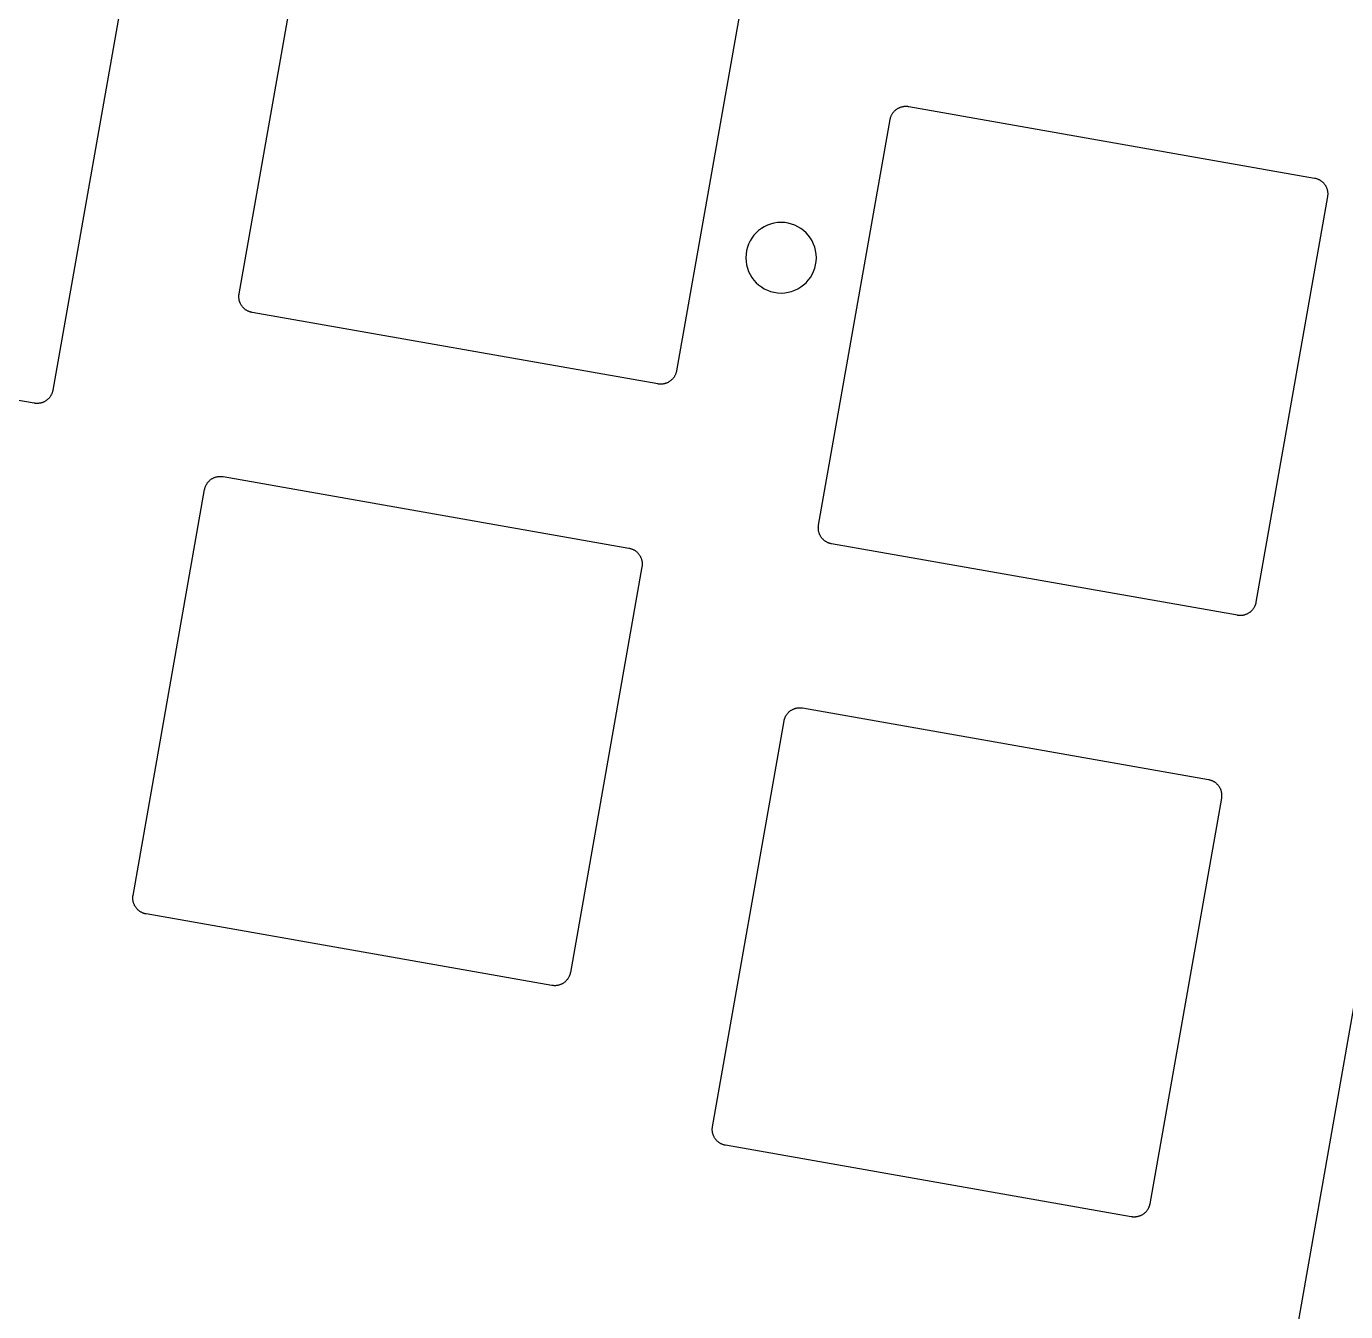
# Model space of a CAD drawing. Extents: x -770 to 754, y -86 to 233.
# Drawn here: x 224.21 to 265.35, y 108.88 to 148.96 of the extents above; entities that cross this region are included whole.
import ezdxf

# ---------------------------------------------------------------- set-up
doc = ezdxf.new("R2010")
doc.units = 0
doc.layers.add('2D_ACR_PLOT$CUT2', color=3, linetype='CONTINUOUS')

msp = doc.modelspace()

# ---------------------------------------------------------------- linework, layer by layer
at = {"layer": '2D_ACR_PLOT$CUT2'}
for p, q in [((230.843, 140.622), (233.075, 153.277)), ((246.714, 150.872), (244.483, 138.217)), ((227.265, 150.271), (225.033, 137.617)), ((251.556, 146.467), (251.572, 146.469)), ((251.572, 146.469), (251.589, 146.471)), ((251.589, 146.471), (251.606, 146.472)), ((251.606, 146.472), (251.623, 146.473)), ((251.623, 146.473), (251.641, 146.474)), ((251.641, 146.474), (251.658, 146.473)), ((251.658, 146.473), (251.675, 146.472)), ((251.675, 146.472), (251.692, 146.471)), ((251.692, 146.471), (251.709, 146.469)), ((251.709, 146.469), (251.725, 146.466)), ((248.915, 133.406), (251.146, 146.06)), ((251.146, 146.06), (251.149, 146.077)), ((251.149, 146.077), (251.153, 146.094)), ((251.153, 146.094), (251.158, 146.11)), ((251.158, 146.11), (251.163, 146.127)), ((251.163, 146.127), (251.168, 146.143)), ((251.168, 146.143), (251.174, 146.159)), ((251.174, 146.159), (251.181, 146.174)), ((251.181, 146.174), (251.188, 146.19)), ((251.188, 146.19), (251.196, 146.205)), ((251.196, 146.205), (251.204, 146.22)), ((251.204, 146.22), (251.212, 146.235)), ((251.212, 146.235), (251.222, 146.249)), ((251.222, 146.249), (251.231, 146.263)), ((251.231, 146.263), (251.241, 146.277)), ((251.241, 146.277), (251.252, 146.291)), ((251.252, 146.291), (251.263, 146.304)), ((251.263, 146.304), (251.275, 146.316)), ((251.275, 146.316), (251.286, 146.328)), ((251.286, 146.328), (251.299, 146.34)), ((251.299, 146.34), (251.311, 146.352)), ((251.311, 146.352), (251.325, 146.363)), ((251.325, 146.363), (251.338, 146.373)), ((251.338, 146.373), (251.352, 146.383)), ((251.352, 146.383), (251.366, 146.393)), ((251.366, 146.393), (251.38, 146.402)), ((251.38, 146.402), (251.395, 146.41)), ((251.395, 146.41), (251.41, 146.418)), ((251.41, 146.418), (251.426, 146.426)), ((251.426, 146.426), (251.441, 146.433)), ((251.441, 146.433), (251.457, 146.439)), ((251.457, 146.439), (251.473, 146.445)), ((251.473, 146.445), (251.489, 146.451)), ((251.489, 146.451), (251.506, 146.455)), ((251.506, 146.455), (251.522, 146.46)), ((251.522, 146.46), (251.539, 146.463)), ((251.539, 146.463), (251.556, 146.467)), ((251.725, 146.466), (264.38, 144.235)), ((264.38, 144.235), (264.397, 144.231)), ((264.397, 144.231), (264.414, 144.227)), ((264.414, 144.227), (264.43, 144.223)), ((264.43, 144.223), (264.446, 144.218)), ((264.446, 144.218), (264.463, 144.213)), ((264.463, 144.213), (264.479, 144.207)), ((264.479, 144.207), (264.494, 144.2)), ((264.494, 144.2), (264.51, 144.193)), ((264.51, 144.193), (264.525, 144.185)), ((264.525, 144.185), (264.54, 144.177)), ((264.54, 144.177), (264.555, 144.168)), ((264.555, 144.168), (264.569, 144.159)), ((264.569, 144.159), (264.583, 144.15)), ((264.583, 144.15), (264.597, 144.139)), ((264.597, 144.139), (264.61, 144.129)), ((264.61, 144.129), (264.623, 144.118)), ((264.623, 144.118), (264.636, 144.106)), ((264.636, 144.106), (264.648, 144.094)), ((264.648, 144.094), (264.66, 144.082)), ((264.66, 144.082), (264.672, 144.069)), ((264.672, 144.069), (264.682, 144.056)), ((264.682, 144.056), (264.693, 144.043)), ((264.693, 144.043), (264.703, 144.029)), ((264.703, 144.029), (264.713, 144.015)), ((264.713, 144.015), (264.722, 144)), ((264.722, 144), (264.73, 143.986)), ((264.786, 143.655), (262.554, 131.001)), ((264.73, 143.986), (264.738, 143.97)), ((264.738, 143.97), (264.746, 143.955)), ((264.746, 143.955), (264.753, 143.94)), ((264.753, 143.94), (264.759, 143.924)), ((264.759, 143.924), (264.765, 143.908)), ((264.765, 143.908), (264.771, 143.892)), ((264.771, 143.892), (264.775, 143.875)), ((264.775, 143.875), (264.78, 143.859)), ((264.78, 143.859), (264.783, 143.842)), ((264.783, 143.842), (264.786, 143.825)), ((264.786, 143.825), (264.789, 143.808)), ((264.789, 143.672), (264.786, 143.655)), ((264.789, 143.808), (264.791, 143.791)), ((264.791, 143.689), (264.789, 143.672)), ((264.791, 143.791), (264.792, 143.774)), ((264.792, 143.706), (264.791, 143.689)), ((264.792, 143.774), (264.793, 143.757)), ((264.793, 143.723), (264.792, 143.706)), ((264.793, 143.757), (264.793, 143.74)), ((264.793, 143.74), (264.793, 143.723)), ((230.836, 140.554), (230.837, 140.571)), ((230.836, 140.537), (230.836, 140.554)), ((230.836, 140.52), (230.836, 140.537)), ((230.837, 140.503), (230.836, 140.52)), ((230.837, 140.571), (230.839, 140.588)), ((230.838, 140.486), (230.837, 140.503)), ((230.84, 140.469), (230.838, 140.486)), ((230.839, 140.588), (230.841, 140.605)), ((230.843, 140.452), (230.84, 140.469)), ((230.841, 140.605), (230.843, 140.622)), ((230.846, 140.435), (230.843, 140.452)), ((230.85, 140.419), (230.846, 140.435)), ((230.854, 140.402), (230.85, 140.419)), ((230.859, 140.386), (230.854, 140.402)), ((230.864, 140.37), (230.859, 140.386)), ((230.87, 140.354), (230.864, 140.37)), ((230.876, 140.338), (230.87, 140.354)), ((230.884, 140.322), (230.876, 140.338)), ((230.891, 140.307), (230.884, 140.322)), ((230.899, 140.292), (230.891, 140.307)), ((230.908, 140.277), (230.899, 140.292)), ((230.917, 140.263), (230.908, 140.277)), ((230.926, 140.248), (230.917, 140.263)), ((230.936, 140.235), (230.926, 140.248)), ((230.947, 140.221), (230.936, 140.235)), ((230.958, 140.208), (230.947, 140.221)), ((230.969, 140.195), (230.958, 140.208)), ((230.981, 140.183), (230.969, 140.195)), ((230.993, 140.171), (230.981, 140.183)), ((231.006, 140.16), (230.993, 140.171)), ((231.019, 140.149), (231.006, 140.16)), ((231.032, 140.138), (231.019, 140.149)), ((231.046, 140.128), (231.032, 140.138)), ((231.06, 140.118), (231.046, 140.128)), ((231.074, 140.109), (231.06, 140.118)), ((231.089, 140.1), (231.074, 140.109)), ((231.104, 140.092), (231.089, 140.1)), ((231.119, 140.084), (231.104, 140.092)), ((231.135, 140.077), (231.119, 140.084)), ((231.151, 140.071), (231.135, 140.077)), ((231.167, 140.065), (231.151, 140.071)), ((231.183, 140.059), (231.167, 140.065)), ((231.199, 140.054), (231.183, 140.059)), ((231.216, 140.05), (231.199, 140.054)), ((231.232, 140.046), (231.216, 140.05)), ((231.249, 140.043), (231.232, 140.046)), ((243.904, 137.811), (231.249, 140.043)), ((224.454, 137.211), (211.799, 139.442)), ((244.156, 137.832), (244.14, 137.827)), ((244.172, 137.838), (244.156, 137.832)), ((244.188, 137.844), (244.172, 137.838)), ((244.204, 137.851), (244.188, 137.844)), ((244.219, 137.859), (244.204, 137.851)), ((244.234, 137.867), (244.219, 137.859)), ((244.249, 137.876), (244.234, 137.867)), ((244.263, 137.885), (244.249, 137.876)), ((244.277, 137.894), (244.263, 137.885)), ((244.291, 137.904), (244.277, 137.894)), ((244.305, 137.915), (244.291, 137.904)), ((244.318, 137.926), (244.305, 137.915)), ((244.331, 137.937), (244.318, 137.926)), ((244.343, 137.949), (244.331, 137.937)), ((244.355, 137.961), (244.343, 137.949)), ((244.366, 137.974), (244.355, 137.961)), ((244.377, 137.987), (244.366, 137.974)), ((244.388, 138), (244.377, 137.987)), ((244.398, 138.014), (244.388, 138)), ((244.408, 138.028), (244.398, 138.014)), ((244.417, 138.042), (244.408, 138.028)), ((244.426, 138.057), (244.417, 138.042)), ((244.434, 138.072), (244.426, 138.057)), ((244.441, 138.087), (244.434, 138.072)), ((244.448, 138.103), (244.441, 138.087)), ((244.455, 138.119), (244.448, 138.103)), ((244.461, 138.135), (244.455, 138.119)), ((244.467, 138.151), (244.461, 138.135)), ((244.472, 138.167), (244.467, 138.151)), ((244.476, 138.184), (244.472, 138.167)), ((244.48, 138.2), (244.476, 138.184)), ((244.483, 138.217), (244.48, 138.2)), ((224.958, 137.428), (224.948, 137.413)), ((224.967, 137.442), (224.958, 137.428)), ((224.976, 137.457), (224.967, 137.442)), ((224.984, 137.472), (224.976, 137.457)), ((224.992, 137.487), (224.984, 137.472)), ((224.999, 137.502), (224.992, 137.487)), ((225.005, 137.518), (224.999, 137.502)), ((225.011, 137.534), (225.005, 137.518)), ((225.017, 137.55), (225.011, 137.534)), ((225.022, 137.567), (225.017, 137.55)), ((225.026, 137.583), (225.022, 137.567)), ((225.03, 137.6), (225.026, 137.583)), ((225.033, 137.617), (225.03, 137.6)), ((243.921, 137.809), (243.904, 137.811)), ((243.938, 137.807), (243.921, 137.809)), ((243.955, 137.805), (243.938, 137.807)), ((243.972, 137.804), (243.955, 137.805)), ((243.989, 137.804), (243.972, 137.804)), ((244.006, 137.804), (243.989, 137.804)), ((244.023, 137.805), (244.006, 137.804)), ((244.04, 137.806), (244.023, 137.805)), ((244.057, 137.808), (244.04, 137.806)), ((244.074, 137.811), (244.057, 137.808)), ((244.091, 137.814), (244.074, 137.811)), ((244.107, 137.818), (244.091, 137.814)), ((244.124, 137.822), (244.107, 137.818)), ((244.14, 137.827), (244.124, 137.822)), ((224.471, 137.208), (224.454, 137.211)), ((224.488, 137.206), (224.471, 137.208)), ((224.505, 137.205), (224.488, 137.206)), ((224.522, 137.204), (224.505, 137.205)), ((224.539, 137.203), (224.522, 137.204)), ((224.556, 137.204), (224.539, 137.203)), ((224.573, 137.204), (224.556, 137.204)), ((224.59, 137.206), (224.573, 137.204)), ((224.607, 137.208), (224.59, 137.206)), ((224.624, 137.21), (224.607, 137.208)), ((224.641, 137.213), (224.624, 137.21)), ((224.657, 137.217), (224.641, 137.213)), ((224.674, 137.221), (224.657, 137.217)), ((224.69, 137.226), (224.674, 137.221)), ((224.707, 137.232), (224.69, 137.226)), ((224.723, 137.238), (224.707, 137.232)), ((224.738, 137.244), (224.723, 137.238)), ((224.754, 137.251), (224.738, 137.244)), ((224.769, 137.259), (224.754, 137.251)), ((224.784, 137.267), (224.769, 137.259)), ((224.799, 137.275), (224.784, 137.267)), ((224.814, 137.284), (224.799, 137.275)), ((224.828, 137.294), (224.814, 137.284)), ((224.841, 137.304), (224.828, 137.294)), ((224.855, 137.314), (224.841, 137.304)), ((224.868, 137.325), (224.855, 137.314)), ((224.881, 137.337), (224.868, 137.325)), ((224.893, 137.348), (224.881, 137.337)), ((224.905, 137.361), (224.893, 137.348)), ((224.916, 137.373), (224.905, 137.361)), ((224.928, 137.386), (224.916, 137.373)), ((224.938, 137.4), (224.928, 137.386)), ((224.948, 137.413), (224.938, 137.4)), ((229.77, 134.533), (229.774, 134.55)), ((229.774, 134.55), (229.778, 134.566)), ((229.778, 134.566), (229.783, 134.582)), ((229.783, 134.582), (229.789, 134.599)), ((229.789, 134.599), (229.795, 134.615)), ((229.795, 134.615), (229.801, 134.63)), ((229.801, 134.63), (229.809, 134.646)), ((229.809, 134.646), (229.816, 134.661)), ((229.816, 134.661), (229.824, 134.676)), ((229.824, 134.676), (229.833, 134.691)), ((229.833, 134.691), (229.842, 134.705)), ((229.842, 134.705), (229.852, 134.719)), ((229.852, 134.719), (229.862, 134.733)), ((229.862, 134.733), (229.873, 134.746)), ((229.873, 134.746), (229.884, 134.759)), ((229.884, 134.759), (229.895, 134.772)), ((229.895, 134.772), (229.907, 134.784)), ((229.907, 134.784), (229.919, 134.796)), ((229.919, 134.796), (229.932, 134.807)), ((229.932, 134.807), (229.945, 134.818)), ((229.945, 134.818), (229.959, 134.829)), ((229.959, 134.829), (229.972, 134.839)), ((229.972, 134.839), (229.987, 134.849)), ((229.987, 134.849), (230.001, 134.858)), ((230.001, 134.858), (230.016, 134.866)), ((230.016, 134.866), (230.031, 134.874)), ((230.031, 134.874), (230.046, 134.882)), ((230.046, 134.882), (230.062, 134.889)), ((230.062, 134.889), (230.078, 134.895)), ((230.078, 134.895), (230.094, 134.901)), ((230.094, 134.901), (230.11, 134.907)), ((230.11, 134.907), (230.126, 134.911)), ((230.126, 134.911), (230.143, 134.916)), ((230.143, 134.916), (230.159, 134.919)), ((230.159, 134.919), (230.176, 134.922)), ((230.176, 134.922), (230.193, 134.925)), ((230.193, 134.925), (230.21, 134.927)), ((230.21, 134.927), (230.227, 134.928)), ((230.227, 134.928), (230.244, 134.929)), ((230.244, 134.929), (230.261, 134.929)), ((230.261, 134.929), (230.278, 134.929)), ((230.278, 134.929), (230.295, 134.928)), ((230.295, 134.928), (230.312, 134.927)), ((230.312, 134.927), (230.329, 134.924)), ((230.329, 134.924), (230.346, 134.922)), ((230.346, 134.922), (243.001, 132.69)), ((227.535, 121.861), (229.767, 134.516)), ((229.767, 134.516), (229.77, 134.533)), ((248.907, 133.321), (248.908, 133.338)), ((248.908, 133.304), (248.907, 133.321)), ((248.908, 133.338), (248.909, 133.355)), ((248.908, 133.287), (248.908, 133.304)), ((248.909, 133.355), (248.91, 133.372)), ((248.91, 133.372), (248.912, 133.389)), ((248.912, 133.389), (248.915, 133.406)), ((248.91, 133.269), (248.908, 133.287)), ((248.912, 133.253), (248.91, 133.269)), ((248.914, 133.236), (248.912, 133.253)), ((248.917, 133.219), (248.914, 133.236)), ((248.921, 133.202), (248.917, 133.219)), ((248.925, 133.186), (248.921, 133.202)), ((248.93, 133.169), (248.925, 133.186)), ((248.936, 133.153), (248.93, 133.169)), ((248.941, 133.137), (248.936, 133.153)), ((248.948, 133.121), (248.941, 133.137)), ((248.955, 133.106), (248.948, 133.121)), ((248.962, 133.09), (248.955, 133.106)), ((248.971, 133.075), (248.962, 133.09)), ((248.979, 133.061), (248.971, 133.075)), ((248.988, 133.046), (248.979, 133.061)), ((248.998, 133.032), (248.988, 133.046)), ((249.008, 133.018), (248.998, 133.032)), ((249.018, 133.005), (249.008, 133.018)), ((249.029, 132.992), (249.018, 133.005)), ((249.041, 132.979), (249.029, 132.992)), ((249.052, 132.967), (249.041, 132.979)), ((249.065, 132.955), (249.052, 132.967)), ((249.077, 132.943), (249.065, 132.955)), ((249.09, 132.932), (249.077, 132.943)), ((249.104, 132.921), (249.09, 132.932)), ((249.117, 132.911), (249.104, 132.921)), ((249.131, 132.902), (249.117, 132.911)), ((249.146, 132.893), (249.131, 132.902)), ((249.161, 132.884), (249.146, 132.893)), ((243.001, 132.69), (243.018, 132.687)), ((243.018, 132.687), (243.034, 132.683)), ((243.034, 132.683), (243.051, 132.679)), ((243.051, 132.679), (243.067, 132.674)), ((243.067, 132.674), (243.083, 132.669)), ((243.083, 132.669), (243.099, 132.662)), ((243.099, 132.662), (243.115, 132.656)), ((243.115, 132.656), (243.13, 132.649)), ((243.13, 132.649), (243.146, 132.641)), ((243.146, 132.641), (243.161, 132.633)), ((243.161, 132.633), (243.175, 132.624)), ((243.175, 132.624), (243.19, 132.615)), ((243.19, 132.615), (243.204, 132.605)), ((243.204, 132.605), (243.218, 132.595)), ((243.218, 132.595), (243.231, 132.585)), ((243.231, 132.585), (243.244, 132.574)), ((243.244, 132.574), (243.257, 132.562)), ((243.257, 132.562), (243.269, 132.55)), ((243.269, 132.55), (243.281, 132.538)), ((243.281, 132.538), (243.292, 132.525)), ((243.292, 132.525), (243.303, 132.512)), ((243.303, 132.512), (243.314, 132.499)), ((243.314, 132.499), (243.324, 132.485)), ((243.324, 132.485), (243.333, 132.471)), ((249.176, 132.876), (249.161, 132.884)), ((249.191, 132.868), (249.176, 132.876)), ((249.206, 132.861), (249.191, 132.868)), ((249.222, 132.854), (249.206, 132.861)), ((249.238, 132.848), (249.222, 132.854)), ((249.254, 132.843), (249.238, 132.848)), ((249.271, 132.838), (249.254, 132.843)), ((249.287, 132.833), (249.271, 132.838)), ((249.304, 132.83), (249.287, 132.833)), ((249.32, 132.826), (249.304, 132.83)), ((261.975, 130.595), (249.32, 132.826)), ((243.406, 132.111), (241.175, 119.456)), ((243.333, 132.471), (243.342, 132.456)), ((243.342, 132.456), (243.351, 132.441)), ((243.351, 132.441), (243.359, 132.426)), ((243.359, 132.426), (243.366, 132.411)), ((243.366, 132.411), (243.373, 132.395)), ((243.373, 132.395), (243.38, 132.38)), ((243.38, 132.38), (243.386, 132.364)), ((243.386, 132.364), (243.391, 132.347)), ((243.391, 132.347), (243.396, 132.331)), ((243.396, 132.331), (243.4, 132.315)), ((243.4, 132.315), (243.404, 132.298)), ((243.404, 132.298), (243.407, 132.281)), ((243.409, 132.128), (243.406, 132.111)), ((243.407, 132.281), (243.41, 132.264)), ((243.411, 132.145), (243.409, 132.128)), ((243.41, 132.264), (243.412, 132.247)), ((243.413, 132.162), (243.411, 132.145)), ((243.412, 132.247), (243.413, 132.23)), ((243.413, 132.23), (243.414, 132.213)), ((243.414, 132.179), (243.413, 132.162)), ((243.414, 132.213), (243.414, 132.196)), ((243.414, 132.196), (243.414, 132.179)), ((262.497, 130.841), (262.488, 130.826)), ((262.505, 130.856), (262.497, 130.841)), ((262.513, 130.871), (262.505, 130.856)), ((262.52, 130.886), (262.513, 130.871)), ((262.526, 130.902), (262.52, 130.886)), ((262.533, 130.918), (262.526, 130.902)), ((262.538, 130.934), (262.533, 130.918)), ((262.543, 130.951), (262.538, 130.934)), ((262.547, 130.967), (262.543, 130.951)), ((262.551, 130.984), (262.547, 130.967)), ((262.554, 131.001), (262.551, 130.984)), ((261.992, 130.592), (261.975, 130.595)), ((262.009, 130.59), (261.992, 130.592)), ((262.026, 130.589), (262.009, 130.59)), ((262.043, 130.588), (262.026, 130.589)), ((262.06, 130.587), (262.043, 130.588)), ((262.077, 130.588), (262.06, 130.587)), ((262.094, 130.588), (262.077, 130.588)), ((262.111, 130.59), (262.094, 130.588)), ((262.128, 130.592), (262.111, 130.59)), ((262.145, 130.594), (262.128, 130.592)), ((262.162, 130.597), (262.145, 130.594)), ((262.179, 130.601), (262.162, 130.597)), ((262.195, 130.605), (262.179, 130.601)), ((262.211, 130.61), (262.195, 130.605)), ((262.228, 130.616), (262.211, 130.61)), ((262.244, 130.622), (262.228, 130.616)), ((262.26, 130.628), (262.244, 130.622)), ((262.275, 130.635), (262.26, 130.628)), ((262.29, 130.643), (262.275, 130.635)), ((262.305, 130.651), (262.29, 130.643)), ((262.32, 130.659), (262.305, 130.651)), ((262.335, 130.668), (262.32, 130.659)), ((262.349, 130.678), (262.335, 130.668)), ((262.363, 130.688), (262.349, 130.678)), ((262.376, 130.698), (262.363, 130.688)), ((262.389, 130.709), (262.376, 130.698)), ((262.402, 130.721), (262.389, 130.709)), ((262.414, 130.732), (262.402, 130.721)), ((262.426, 130.745), (262.414, 130.732)), ((262.438, 130.757), (262.426, 130.745)), ((262.449, 130.77), (262.438, 130.757)), ((262.459, 130.784), (262.449, 130.77)), ((262.469, 130.797), (262.459, 130.784)), ((262.479, 130.812), (262.469, 130.797)), ((262.488, 130.826), (262.479, 130.812)), ((247.944, 127.53), (247.955, 127.543)), ((247.955, 127.543), (247.967, 127.556)), ((247.967, 127.556), (247.978, 127.568)), ((247.978, 127.568), (247.991, 127.58)), ((247.991, 127.58), (248.003, 127.591)), ((248.003, 127.591), (248.017, 127.602)), ((248.017, 127.602), (248.03, 127.612)), ((248.03, 127.612), (248.044, 127.623)), ((248.044, 127.623), (248.058, 127.632)), ((248.058, 127.632), (248.072, 127.641)), ((248.072, 127.641), (248.087, 127.65)), ((248.087, 127.65), (248.102, 127.658)), ((248.102, 127.658), (248.118, 127.665)), ((248.118, 127.665), (248.133, 127.672)), ((248.133, 127.672), (248.149, 127.679)), ((248.149, 127.679), (248.165, 127.685)), ((248.165, 127.685), (248.181, 127.69)), ((248.181, 127.69), (248.198, 127.695)), ((248.198, 127.695), (248.214, 127.699)), ((248.214, 127.699), (248.231, 127.703)), ((248.231, 127.703), (248.248, 127.706)), ((248.248, 127.706), (248.264, 127.709)), ((248.264, 127.709), (248.281, 127.711)), ((248.281, 127.711), (248.298, 127.712)), ((248.298, 127.712), (248.315, 127.713)), ((248.315, 127.713), (248.333, 127.713)), ((248.333, 127.713), (248.35, 127.713)), ((248.35, 127.713), (248.367, 127.712)), ((248.367, 127.712), (248.384, 127.71)), ((248.384, 127.71), (248.401, 127.708)), ((248.401, 127.708), (248.417, 127.705)), ((248.417, 127.705), (261.072, 125.474)), ((245.607, 114.645), (247.838, 127.3)), ((247.838, 127.3), (247.842, 127.317)), ((247.842, 127.317), (247.845, 127.333)), ((247.845, 127.333), (247.85, 127.35)), ((247.85, 127.35), (247.855, 127.366)), ((247.855, 127.366), (247.86, 127.382)), ((247.86, 127.382), (247.866, 127.398)), ((247.866, 127.398), (247.873, 127.414)), ((247.873, 127.414), (247.88, 127.429)), ((247.88, 127.429), (247.888, 127.445)), ((247.888, 127.445), (247.896, 127.46)), ((247.896, 127.46), (247.904, 127.474)), ((247.904, 127.474), (247.914, 127.489)), ((247.914, 127.489), (247.923, 127.503)), ((247.923, 127.503), (247.933, 127.517)), ((247.933, 127.517), (247.944, 127.53)), ((261.072, 125.474), (261.089, 125.471)), ((261.089, 125.471), (261.106, 125.467)), ((261.106, 125.467), (261.122, 125.463)), ((261.122, 125.463), (261.138, 125.458)), ((261.138, 125.458), (261.155, 125.452)), ((261.155, 125.452), (261.171, 125.446)), ((261.171, 125.446), (261.186, 125.439)), ((261.186, 125.439), (261.202, 125.432)), ((261.202, 125.432), (261.217, 125.425)), ((261.217, 125.425), (261.232, 125.416)), ((261.232, 125.416), (261.247, 125.408)), ((261.247, 125.408), (261.261, 125.399)), ((261.261, 125.399), (261.275, 125.389)), ((261.275, 125.389), (261.289, 125.379)), ((261.289, 125.379), (261.302, 125.368)), ((261.302, 125.368), (261.315, 125.357)), ((261.315, 125.357), (261.328, 125.346)), ((261.328, 125.346), (261.34, 125.334)), ((261.34, 125.334), (261.352, 125.321)), ((261.352, 125.321), (261.364, 125.309)), ((261.364, 125.309), (261.374, 125.296)), ((261.374, 125.296), (261.385, 125.282)), ((261.385, 125.282), (261.395, 125.268)), ((261.395, 125.268), (261.405, 125.254)), ((261.405, 125.254), (261.414, 125.24)), ((261.414, 125.24), (261.422, 125.225)), ((261.422, 125.225), (261.43, 125.21)), ((261.43, 125.21), (261.438, 125.195)), ((261.438, 125.195), (261.445, 125.179)), ((261.445, 125.179), (261.451, 125.163)), ((261.451, 125.163), (261.457, 125.147)), ((261.457, 125.147), (261.463, 125.131)), ((261.463, 125.131), (261.467, 125.115)), ((261.467, 125.115), (261.472, 125.098)), ((261.472, 125.098), (261.475, 125.081)), ((261.475, 125.081), (261.478, 125.065)), ((261.478, 124.895), (259.246, 112.24)), ((261.478, 125.065), (261.481, 125.048)), ((261.481, 124.912), (261.478, 124.895)), ((261.481, 125.048), (261.483, 125.031)), ((261.483, 124.929), (261.481, 124.912)), ((261.483, 125.031), (261.484, 125.014)), ((261.484, 124.946), (261.483, 124.929)), ((261.484, 125.014), (261.485, 124.997)), ((261.485, 124.963), (261.484, 124.946)), ((261.485, 124.997), (261.485, 124.98)), ((261.485, 124.98), (261.485, 124.963)), ((227.528, 121.794), (227.529, 121.811)), ((227.528, 121.777), (227.528, 121.794)), ((227.529, 121.811), (227.531, 121.828)), ((227.531, 121.828), (227.533, 121.845)), ((227.533, 121.845), (227.535, 121.861)), ((227.528, 121.759), (227.528, 121.777)), ((227.529, 121.742), (227.528, 121.759)), ((227.53, 121.725), (227.529, 121.742)), ((227.532, 121.708), (227.53, 121.725)), ((227.535, 121.692), (227.532, 121.708)), ((227.538, 121.675), (227.535, 121.692)), ((227.542, 121.658), (227.538, 121.675)), ((227.546, 121.642), (227.542, 121.658)), ((227.551, 121.625), (227.546, 121.642)), ((227.556, 121.609), (227.551, 121.625)), ((227.562, 121.593), (227.556, 121.609)), ((227.568, 121.577), (227.562, 121.593)), ((227.576, 121.562), (227.568, 121.577)), ((227.583, 121.546), (227.576, 121.562)), ((227.591, 121.531), (227.583, 121.546)), ((227.6, 121.516), (227.591, 121.531)), ((227.609, 121.502), (227.6, 121.516)), ((227.618, 121.488), (227.609, 121.502)), ((227.628, 121.474), (227.618, 121.488)), ((227.639, 121.461), (227.628, 121.474)), ((227.65, 121.447), (227.639, 121.461)), ((227.661, 121.435), (227.65, 121.447)), ((227.673, 121.422), (227.661, 121.435)), ((227.685, 121.41), (227.673, 121.422)), ((227.698, 121.399), (227.685, 121.41)), ((227.711, 121.388), (227.698, 121.399)), ((227.724, 121.377), (227.711, 121.388)), ((227.738, 121.367), (227.724, 121.377)), ((227.752, 121.358), (227.738, 121.367)), ((227.766, 121.348), (227.752, 121.358)), ((227.781, 121.34), (227.766, 121.348)), ((227.796, 121.332), (227.781, 121.34)), ((227.811, 121.324), (227.796, 121.332)), ((227.827, 121.317), (227.811, 121.324)), ((227.843, 121.31), (227.827, 121.317)), ((227.859, 121.304), (227.843, 121.31)), ((227.875, 121.299), (227.859, 121.304)), ((227.891, 121.294), (227.875, 121.299)), ((227.908, 121.289), (227.891, 121.294)), ((227.924, 121.285), (227.908, 121.289)), ((227.941, 121.282), (227.924, 121.285)), ((240.596, 119.051), (227.941, 121.282)), ((263.678, 107.429), (265.91, 120.083)), ((241.133, 119.327), (241.126, 119.312)), ((241.14, 119.342), (241.133, 119.327)), ((241.147, 119.358), (241.14, 119.342)), ((241.153, 119.374), (241.147, 119.358)), ((241.159, 119.39), (241.153, 119.374)), ((241.164, 119.407), (241.159, 119.39)), ((241.168, 119.423), (241.164, 119.407)), ((241.172, 119.44), (241.168, 119.423)), ((241.175, 119.456), (241.172, 119.44)), ((240.613, 119.048), (240.596, 119.051)), ((240.63, 119.046), (240.613, 119.048)), ((240.647, 119.045), (240.63, 119.046)), ((240.664, 119.044), (240.647, 119.045)), ((240.681, 119.043), (240.664, 119.044)), ((240.698, 119.043), (240.681, 119.043)), ((240.715, 119.044), (240.698, 119.043)), ((240.732, 119.046), (240.715, 119.044)), ((240.749, 119.048), (240.732, 119.046)), ((240.766, 119.05), (240.749, 119.048)), ((240.783, 119.053), (240.766, 119.05)), ((240.799, 119.057), (240.783, 119.053)), ((240.816, 119.061), (240.799, 119.057)), ((240.832, 119.066), (240.816, 119.061)), ((240.848, 119.071), (240.832, 119.066)), ((240.864, 119.077), (240.848, 119.071)), ((240.88, 119.084), (240.864, 119.077)), ((240.896, 119.091), (240.88, 119.084)), ((240.911, 119.098), (240.896, 119.091)), ((240.926, 119.106), (240.911, 119.098)), ((240.941, 119.115), (240.926, 119.106)), ((240.955, 119.124), (240.941, 119.115)), ((240.969, 119.134), (240.955, 119.124)), ((240.983, 119.144), (240.969, 119.134)), ((240.997, 119.154), (240.983, 119.144)), ((241.01, 119.165), (240.997, 119.154)), ((241.023, 119.177), (241.01, 119.165)), ((241.035, 119.188), (241.023, 119.177)), ((241.047, 119.201), (241.035, 119.188)), ((241.058, 119.213), (241.047, 119.201)), ((241.069, 119.226), (241.058, 119.213)), ((241.08, 119.24), (241.069, 119.226)), ((241.09, 119.253), (241.08, 119.24)), ((241.1, 119.267), (241.09, 119.253)), ((241.109, 119.282), (241.1, 119.267)), ((241.118, 119.297), (241.109, 119.282)), ((241.126, 119.312), (241.118, 119.297)), ((245.599, 114.56), (245.6, 114.577)), ((245.6, 114.543), (245.599, 114.56)), ((245.6, 114.577), (245.601, 114.594)), ((245.6, 114.526), (245.6, 114.543)), ((245.602, 114.509), (245.6, 114.526)), ((245.601, 114.594), (245.602, 114.611)), ((245.602, 114.611), (245.604, 114.628)), ((245.604, 114.492), (245.602, 114.509)), ((245.604, 114.628), (245.607, 114.645)), ((245.606, 114.475), (245.604, 114.492)), ((245.609, 114.458), (245.606, 114.475)), ((245.613, 114.442), (245.609, 114.458)), ((245.617, 114.425), (245.613, 114.442)), ((245.622, 114.409), (245.617, 114.425)), ((245.628, 114.393), (245.622, 114.409)), ((245.633, 114.376), (245.628, 114.393)), ((245.64, 114.361), (245.633, 114.376)), ((245.647, 114.345), (245.64, 114.361)), ((245.654, 114.33), (245.647, 114.345)), ((245.663, 114.315), (245.654, 114.33)), ((245.671, 114.3), (245.663, 114.315)), ((245.68, 114.286), (245.671, 114.3)), ((245.69, 114.271), (245.68, 114.286)), ((245.7, 114.258), (245.69, 114.271)), ((245.71, 114.244), (245.7, 114.258)), ((245.721, 114.231), (245.71, 114.244)), ((245.733, 114.218), (245.721, 114.231)), ((245.744, 114.206), (245.733, 114.218)), ((245.757, 114.194), (245.744, 114.206)), ((245.769, 114.183), (245.757, 114.194)), ((245.782, 114.172), (245.769, 114.183)), ((245.796, 114.161), (245.782, 114.172)), ((245.809, 114.151), (245.796, 114.161)), ((245.823, 114.141), (245.809, 114.151)), ((245.838, 114.132), (245.823, 114.141)), ((245.853, 114.123), (245.838, 114.132)), ((245.868, 114.115), (245.853, 114.123)), ((245.883, 114.107), (245.868, 114.115)), ((245.898, 114.1), (245.883, 114.107)), ((245.914, 114.094), (245.898, 114.1)), ((245.93, 114.088), (245.914, 114.094)), ((245.946, 114.082), (245.93, 114.088)), ((245.963, 114.077), (245.946, 114.082)), ((245.979, 114.073), (245.963, 114.077)), ((245.996, 114.069), (245.979, 114.073)), ((246.012, 114.066), (245.996, 114.069)), ((258.667, 111.834), (246.012, 114.066)), ((259.027, 111.908), (259.012, 111.899)), ((259.041, 111.917), (259.027, 111.908)), ((259.055, 111.927), (259.041, 111.917)), ((259.068, 111.938), (259.055, 111.927)), ((259.081, 111.949), (259.068, 111.938)), ((259.094, 111.96), (259.081, 111.949)), ((259.106, 111.972), (259.094, 111.96)), ((259.118, 111.984), (259.106, 111.972)), ((259.13, 111.997), (259.118, 111.984)), ((259.141, 112.01), (259.13, 111.997)), ((259.151, 112.023), (259.141, 112.01)), ((259.161, 112.037), (259.151, 112.023)), ((259.171, 112.051), (259.161, 112.037)), ((259.18, 112.065), (259.171, 112.051)), ((259.189, 112.08), (259.18, 112.065)), ((259.197, 112.095), (259.189, 112.08)), ((259.205, 112.11), (259.197, 112.095)), ((259.212, 112.126), (259.205, 112.11)), ((259.218, 112.142), (259.212, 112.126)), ((259.225, 112.158), (259.218, 112.142)), ((259.23, 112.174), (259.225, 112.158)), ((259.235, 112.19), (259.23, 112.174)), ((259.239, 112.207), (259.235, 112.19)), ((259.243, 112.223), (259.239, 112.207)), ((259.246, 112.24), (259.243, 112.223)), ((258.684, 111.832), (258.667, 111.834)), ((258.701, 111.83), (258.684, 111.832)), ((258.718, 111.828), (258.701, 111.83)), ((258.735, 111.827), (258.718, 111.828)), ((258.752, 111.827), (258.735, 111.827)), ((258.769, 111.827), (258.752, 111.827)), ((258.786, 111.828), (258.769, 111.827)), ((258.803, 111.829), (258.786, 111.828)), ((258.82, 111.831), (258.803, 111.829)), ((258.837, 111.834), (258.82, 111.831)), ((258.854, 111.837), (258.837, 111.834)), ((258.871, 111.841), (258.854, 111.837)), ((258.887, 111.845), (258.871, 111.841)), ((258.904, 111.85), (258.887, 111.845)), ((258.92, 111.855), (258.904, 111.85)), ((258.936, 111.861), (258.92, 111.855)), ((258.952, 111.867), (258.936, 111.861)), ((258.967, 111.874), (258.952, 111.867)), ((258.982, 111.882), (258.967, 111.874)), ((258.997, 111.89), (258.982, 111.882)), ((259.012, 111.899), (258.997, 111.89))]:
    msp.add_line(p, q, dxfattribs=at)
at = {"layer": '2D_ACR_PLOT$CUT2', "extrusion": (0, 0, -1)}
msp.add_circle((-247.746, 141.748), 1.1, dxfattribs=at)

doc.saveas('drawing.dxf')
